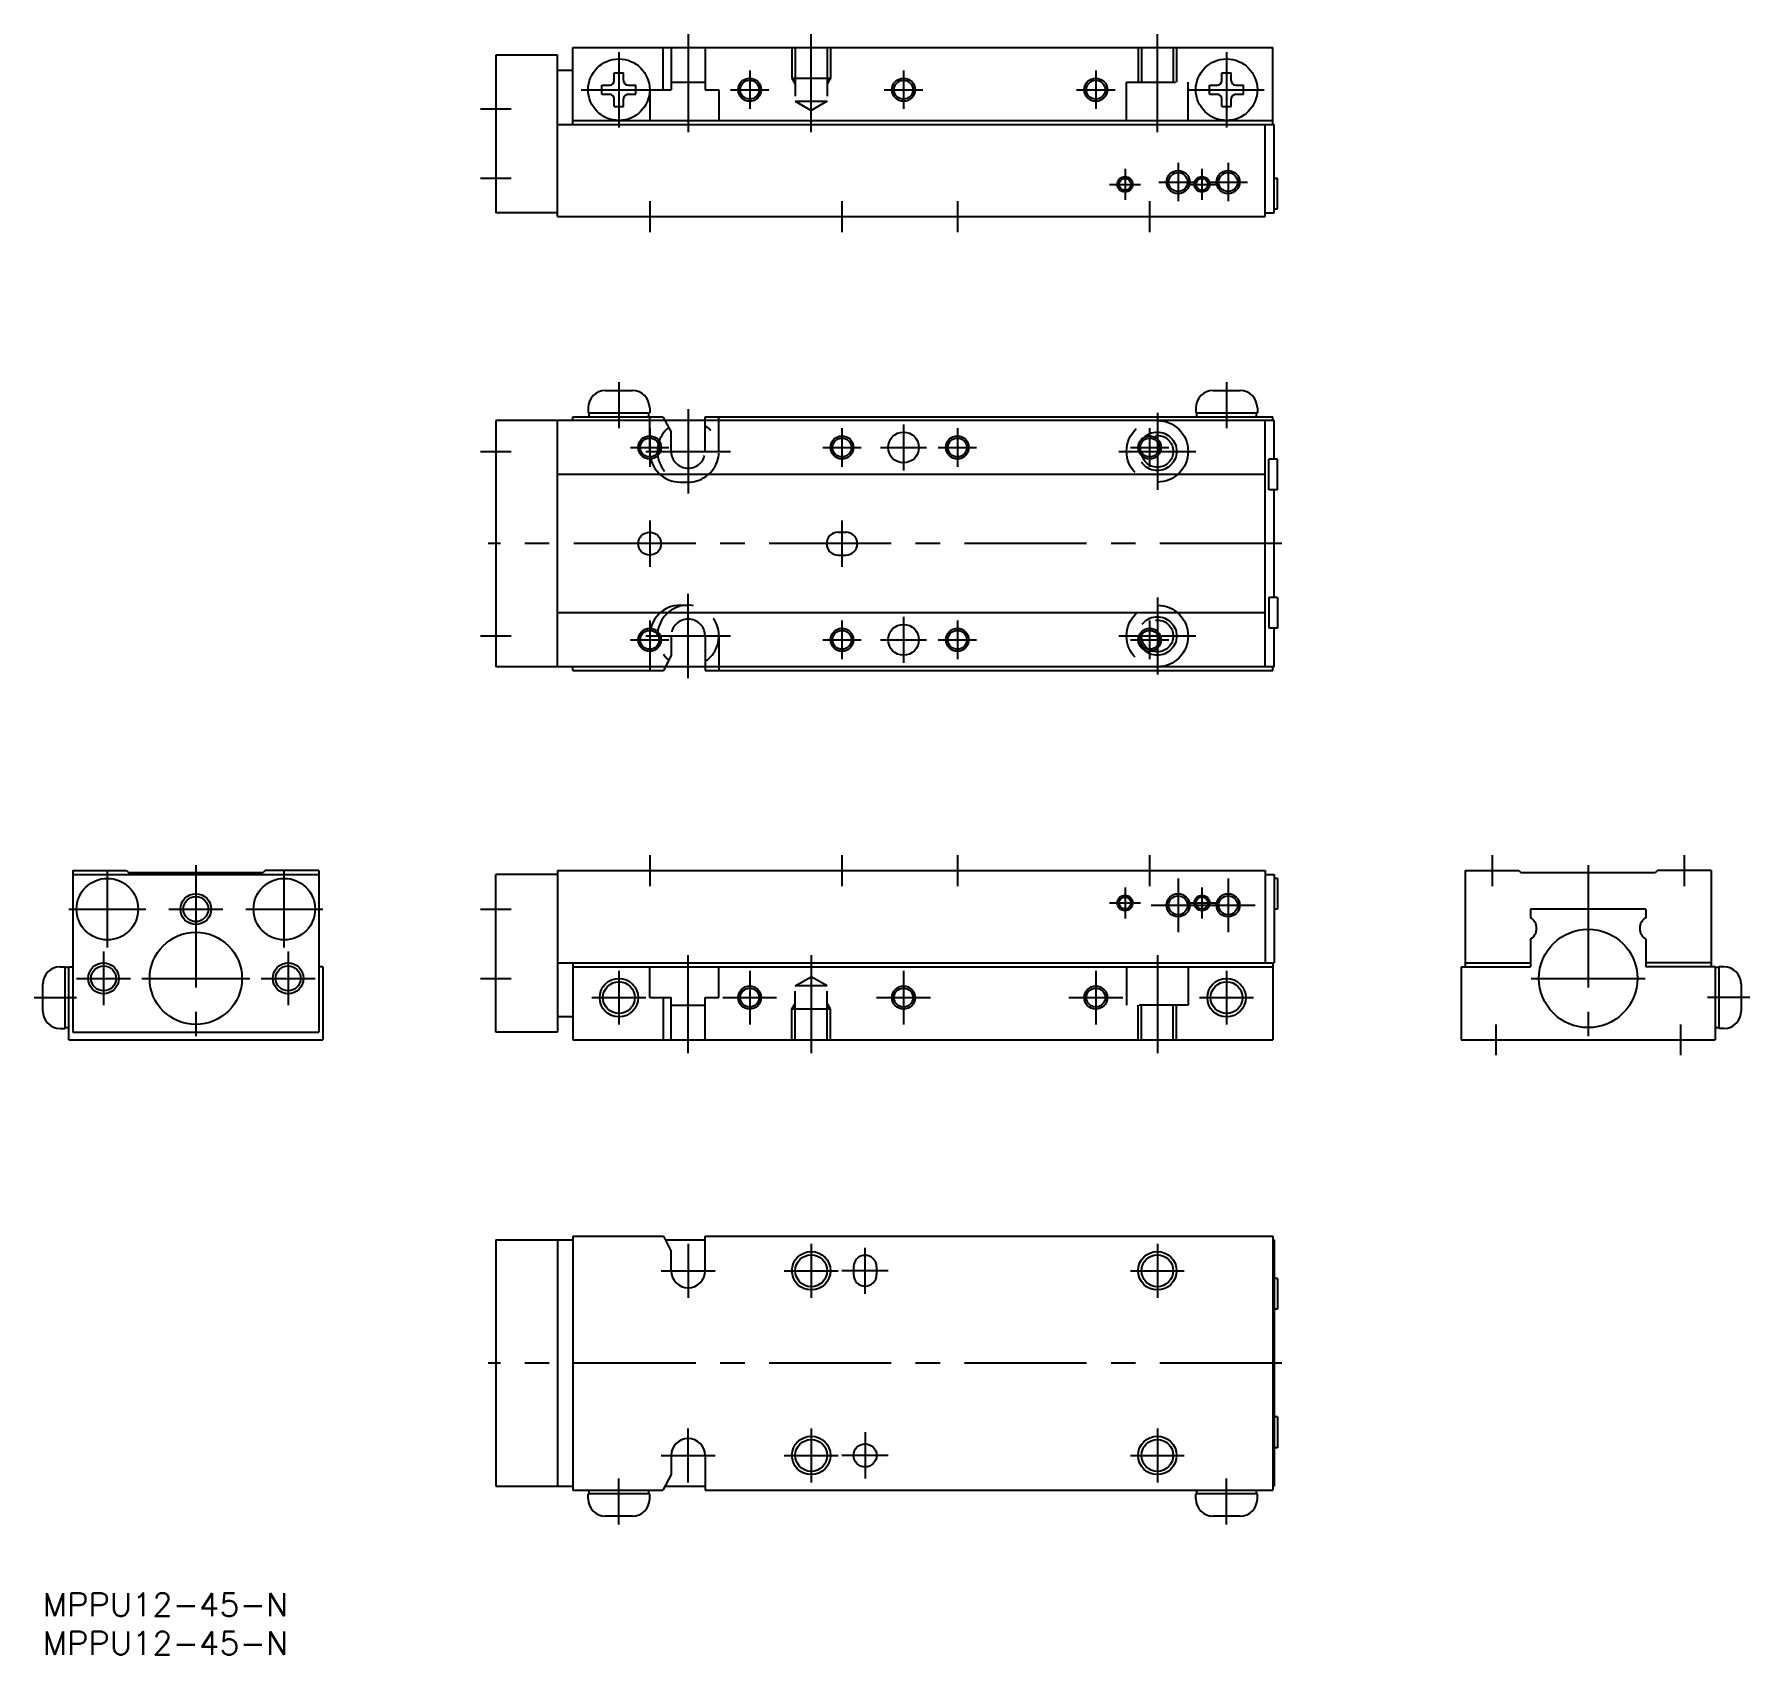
# Model space of a CAD drawing. Extents: x -1 to 222, y -8 to 203.
import ezdxf

# ---------------------------------------------------------------- set-up
doc = ezdxf.new("R2010")
doc.units = 0
doc.header["$LTSCALE"] = 0.5
doc.linetypes.add('CENTER', pattern=[50.8, 31.75, -6.35, 6.35, -6.35])
doc.linetypes.add('DASHED', pattern=[19.05, 12.7, -6.35])
for name, color, linetype in [('MSM_CENTER', 1, 'CENTER'), ('MSM_CONTINUOUS', 7, 'CONTINUOUS'), ('MSM_DASHED', 4, 'DASHED'), ('MSM_NARROW', 5, 'CONTINUOUS'), ('MSM_PART_NUMBER', 7, 'CONTINUOUS')]:
    doc.layers.add(name, color=color, linetype=linetype)
doc.styles.get("Standard").update_dxf_attribs({"font": 'txt.shx', "height": 3, "bigfont": 'bigfont.shx'})

# ---------------------------------------------------------------- blocks, each defined once
blk = doc.blocks.new('*U16')
at = {"layer": 'MSM_PART_NUMBER', "width": 1.026}
blk.add_text('MPPU12-45-N', height=3, dxfattribs=at).set_placement((0, -3))
blk = doc.blocks.new('*U17')
at = {"layer": 'MSM_PART_NUMBER', "width": 1.026}
blk.add_text('MPPU12-45-N', height=3, dxfattribs=at).set_placement((0, -8))

msp = doc.modelspace()

# ---------------------------------------------------------------- linework, layer by layer
at = {"layer": 'MSM_CENTER'}
for p, q in [((83.9, 202.6), (83.9, 189.9)), ((99.9, 189.9), (99.9, 202.6)), ((144.9, 189.9), (144.9, 202.6)), ((74.9, 200.3), (74.9, 190.5)), ((153.9, 200.3), (153.9, 190.5)), ((91.9, 197.9), (91.9, 192.9)), ((111.9, 197.9), (111.9, 192.9)), ((136.9, 197.9), (136.9, 192.9)), ((70, 195.4), (79.8, 195.4)), ((89.4, 195.4), (94.4, 195.4)), ((109.4, 195.4), (114.4, 195.4)), ((134.4, 195.4), (139.4, 195.4)), ((149, 195.4), (158.8, 195.4)), ((56.9, 192.9), (60.9, 192.9)), ((140.7, 185.1), (140.7, 181.1)), ((147.6, 185.9), (147.6, 180.9)), ((150.7, 185.1), (150.7, 181.1)), ((154.1, 185.9), (154.1, 180.9)), ((56.9, 183.9), (60.9, 183.9)), ((138.7, 183.1), (142.7, 183.1)), ((145.1, 183.4), (150.1, 183.4)), ((148.7, 183.1), (152.7, 183.1)), ((151.6, 183.4), (156.6, 183.4)), ((78.9, 180.9), (78.9, 176.9)), ((103.9, 180.9), (103.9, 176.9)), ((118.9, 180.9), (118.9, 176.9)), ((143.9, 180.9), (143.9, 176.9)), ((74.9, 157.4), (74.9, 151.4)), ((153.9, 157.4), (153.9, 151.4)), ((83.9, 153.9), (83.9, 142.9)), ((111.9, 151.9), (111.9, 145.9)), ((144.9, 153.4), (144.9, 143.4)), ((78.9, 151.4), (78.9, 146.4)), ((103.9, 151.4), (103.9, 146.4)), ((118.9, 151.4), (118.9, 146.4)), ((143.9, 151.4), (143.9, 146.4)), ((56.9, 148.4), (60.9, 148.4)), ((76.4, 148.9), (81.4, 148.9)), ((78.4, 148.4), (89.4, 148.4)), ((101.4, 148.9), (106.4, 148.9)), ((108.9, 148.9), (114.9, 148.9)), ((116.4, 148.9), (121.4, 148.9)), ((139.9, 148.4), (149.9, 148.4)), ((141.4, 148.9), (146.4, 148.9)), ((78.9, 139.4), (78.9, 133.4)), ((103.9, 139.4), (103.9, 133.4)), ((161.1, 136.4), (57.9, 136.4)), ((83.9, 118.9), (83.9, 129.9)), ((144.9, 129.4), (144.9, 119.4)), ((78.9, 126.4), (78.9, 121.4)), ((103.9, 126.4), (103.9, 121.4)), ((111.9, 126.9), (111.9, 120.9)), ((118.9, 126.4), (118.9, 121.4)), ((143.9, 126.4), (143.9, 121.4)), ((56.9, 124.4), (60.9, 124.4)), ((76.4, 123.9), (81.4, 123.9)), ((78.4, 124.4), (89.4, 124.4)), ((101.4, 123.9), (106.4, 123.9)), ((108.9, 123.9), (114.9, 123.9)), ((116.4, 123.9), (121.4, 123.9)), ((139.9, 124.4), (149.9, 124.4)), ((141.4, 123.9), (146.4, 123.9)), ((78.9, 95.9), (78.9, 91.9)), ((103.9, 95.9), (103.9, 91.9)), ((118.9, 95.9), (118.9, 91.9)), ((143.9, 95.9), (143.9, 91.9)), ((188.41, 95.9), (188.41, 91.9)), ((213.41, 95.9), (213.41, 91.9)), ((8.4, 83.9), (8.4, 93.9)), ((19.9, 94.6), (19.9, 70.9)), ((31.4, 83.9), (31.4, 93.9)), ((200.91, 94.6), (200.91, 70.9)), ((140.7, 91.7), (140.7, 87.7)), ((147.6, 92.9), (147.6, 85.9)), ((150.7, 91.7), (150.7, 87.7)), ((154.1, 92.9), (154.1, 85.9)), ((138.7, 89.7), (142.7, 89.7)), ((144.1, 89.4), (157.6, 89.4)), ((148.7, 89.7), (152.7, 89.7)), ((3.4, 88.9), (13.4, 88.9)), ((16.4, 88.9), (23.4, 88.9)), ((26.4, 88.9), (36.4, 88.9)), ((56.9, 88.9), (60.9, 88.9)), ((7.9, 83.4), (7.9, 76.4)), ((31.9, 83.4), (31.9, 76.4)), ((83.9, 70.2), (83.9, 82.9)), ((99.9, 82.9), (99.9, 70.2)), ((144.9, 82.9), (144.9, 70.2)), ((74.9, 80.9), (74.9, 73.9)), ((91.9, 80.9), (91.9, 73.9)), ((111.9, 80.9), (111.9, 73.9)), ((136.9, 80.9), (136.9, 73.9)), ((153.9, 80.9), (153.9, 73.9)), ((4.4, 79.9), (11.4, 79.9)), ((12.9, 79.9), (26.9, 79.9)), ((28.4, 79.9), (35.4, 79.9)), ((56.9, 79.9), (60.9, 79.9)), ((193.51, 79.9), (208.31, 79.9)), ((-1.1, 77.4), (4.4, 77.4)), ((71.4, 77.4), (78.4, 77.4)), ((88.4, 77.4), (95.4, 77.4)), ((108.4, 77.4), (115.4, 77.4)), ((133.4, 77.4), (140.4, 77.4)), ((150.4, 77.4), (157.4, 77.4)), ((221.91, 77.4), (216.41, 77.4)), ((188.91, 73.9), (188.91, 69.9)), ((212.91, 73.9), (212.91, 69.9)), ((83.9, 45.4), (83.9, 38.4)), ((99.9, 45.4), (99.9, 38.4)), ((106.9, 38.9), (106.9, 44.9)), ((144.9, 45.4), (144.9, 38.4)), ((80.4, 41.9), (87.4, 41.9)), ((96.4, 41.9), (103.4, 41.9)), ((109.9, 41.9), (103.9, 41.9)), ((141.4, 41.9), (148.4, 41.9)), ((161.1, 29.9), (57.9, 29.9)), ((83.9, 14.4), (83.9, 21.4)), ((99.9, 21.4), (99.9, 14.4)), ((106.9, 20.9), (106.9, 14.9)), ((144.9, 21.4), (144.9, 14.4)), ((80.4, 17.9), (87.4, 17.9)), ((96.4, 17.9), (103.4, 17.9)), ((109.9, 17.9), (103.9, 17.9)), ((141.4, 17.9), (148.4, 17.9)), ((74.9, 8.9), (74.9, 14.9)), ((153.9, 8.9), (153.9, 14.9))]:
    msp.add_line(p, q, dxfattribs=at)
at = {"layer": 'MSM_CONTINUOUS'}
for p, q in [((68.9, 190.9), (68.9, 200.9)), ((68.9, 200.9), (159.9, 200.9)), ((80.61, 200.9), (80.61, 195.4)), ((81.7, 200.9), (81.7, 195.4)), ((86.1, 200.9), (86.1, 195.4)), ((159.9, 190.9), (159.9, 200.9)), ((66.9, 199.9), (58.9, 199.9)), ((58.9, 199.9), (58.9, 179.4)), ((66.9, 178.9), (66.9, 199.9)), ((68.9, 197.9), (66.9, 197.9)), ((74.3, 196.6), (74.3, 197.6)), ((74.3, 197.6), (75.5, 197.6)), ((75.5, 196.6), (75.5, 197.6)), ((81.7, 196.4), (86.1, 196.4)), ((153.3, 197.6), (154.5, 197.6)), ((153.3, 196.6), (153.3, 197.6)), ((154.5, 196.6), (154.5, 197.6)), ((72.7, 196), (73.7, 196)), ((72.7, 194.8), (72.7, 196)), ((72.7, 194.8), (73.7, 194.8)), ((74.3, 193.2), (74.3, 194.2)), ((75.5, 193.2), (75.5, 194.2)), ((76.1, 196), (77.1, 196)), ((76.1, 194.8), (77.1, 194.8)), ((77.1, 194.8), (77.1, 196)), ((78.9, 195.4), (81.7, 195.4)), ((78.9, 195.4), (78.9, 191.4)), ((86.1, 195.4), (87.9, 195.4)), ((87.9, 195.4), (87.9, 191.4)), ((151.7, 194.8), (151.7, 196)), ((151.7, 196), (152.7, 196)), ((151.7, 194.8), (152.7, 194.8)), ((153.3, 193.2), (153.3, 194.2)), ((154.5, 193.2), (154.5, 194.2)), ((155.1, 196), (156.1, 196)), ((155.1, 194.8), (156.1, 194.8)), ((156.1, 194.8), (156.1, 196)), ((74.3, 193.2), (75.5, 193.2)), ((153.3, 193.2), (154.5, 193.2)), ((66.9, 190.9), (160.1, 190.9)), ((68.9, 191.4), (159.9, 191.4)), ((158.9, 178.9), (158.9, 190.9)), ((160.1, 179.4), (160.1, 190.9)), ((160.1, 183.9), (160.5, 183.9)), ((160.5, 179.9), (160.5, 183.9)), ((66.9, 179.4), (58.9, 179.4)), ((66.9, 178.9), (158.9, 178.9)), ((158.9, 179.4), (160.1, 179.4)), ((160.1, 179.9), (160.5, 179.9)), ((73.15, 156.3), (76.65, 156.3)), ((152.15, 156.3), (155.65, 156.3)), ((70.9, 154.05), (70.9, 153.4)), ((78.9, 154.05), (78.9, 153.4)), ((149.9, 154.05), (149.9, 153.4)), ((157.9, 154.05), (157.9, 153.4)), ((58.9, 152.4), (58.9, 120.4)), ((160.1, 152.4), (58.9, 152.4)), ((66.9, 120.4), (66.9, 152.4)), ((68.9, 152.4), (68.9, 152.9)), ((68.9, 152.9), (80.61, 152.9)), ((70.9, 153.4), (78.9, 153.4)), ((71, 153.4), (71, 152.9)), ((78.8, 152.9), (78.8, 153.4)), ((78.9, 152.4), (78.9, 152.9)), ((80.61, 152.9), (80.88, 152.4)), ((86.1, 152.4), (86.1, 152.9)), ((86.1, 152.9), (159.9, 152.9)), ((87.9, 152.4), (87.9, 152.9)), ((149.9, 153.4), (157.9, 153.4)), ((150, 153.4), (150, 152.9)), ((157.8, 152.9), (157.8, 153.4)), ((158.9, 120.4), (158.9, 152.4)), ((159.9, 152.4), (159.9, 152.9)), ((160.1, 147.4), (160.1, 152.4)), ((160.5, 147.4), (159.4, 147.4)), ((159.4, 143.4), (159.4, 147.4)), ((160.5, 143.4), (160.5, 147.4)), ((158.9, 145.4), (66.9, 145.4)), ((160.5, 143.4), (159.4, 143.4)), ((160.1, 129.4), (160.1, 143.4)), ((103.4, 137.9), (104.4, 137.9)), ((103.4, 134.9), (104.4, 134.9)), ((160.5, 129.4), (159.4, 129.4)), ((159.4, 129.4), (159.4, 125.4)), ((160.5, 129.4), (160.5, 125.4)), ((158.9, 127.4), (66.9, 127.4)), ((160.5, 125.4), (159.4, 125.4)), ((160.1, 120.4), (160.1, 125.4)), ((160.1, 120.4), (58.9, 120.4)), ((68.9, 119.9), (68.9, 120.4)), ((68.9, 119.9), (80.7, 119.9)), ((78.9, 120.4), (78.9, 119.9)), ((80.95, 120.4), (80.7, 119.9)), ((86.1, 120.4), (86.1, 119.9)), ((86.1, 119.9), (159.9, 119.9)), ((87.9, 120.4), (87.9, 119.9)), ((159.9, 119.9), (159.9, 120.4)), ((3.9, 93.9), (10.9, 93.9)), ((3.9, 93.9), (3.9, 72.9)), ((10.9, 93.9), (11.2, 93.6)), ((28.9, 93.9), (28.6, 93.6)), ((35.9, 93.9), (28.9, 93.9)), ((35.9, 93.9), (35.9, 72.9)), ((66.9, 93.9), (66.9, 72.9)), ((66.9, 93.9), (158.9, 93.9)), ((158.9, 93.9), (158.9, 81.9)), ((184.91, 93.9), (191.91, 93.9)), ((184.91, 93.9), (184.91, 81.4)), ((191.91, 93.9), (192.21, 93.6)), ((209.91, 93.9), (209.61, 93.6)), ((216.91, 93.9), (209.91, 93.9)), ((216.91, 93.9), (216.91, 81.4)), ((3.9, 93.4), (35.9, 93.4)), ((28.6, 93.6), (11.2, 93.6)), ((66.9, 93.4), (58.9, 93.4)), ((58.9, 72.9), (58.9, 93.4)), ((158.9, 93.4), (160.1, 93.4)), ((160.1, 93.4), (160.1, 81.9)), ((160.5, 92.9), (160.1, 92.9)), ((160.5, 92.9), (160.5, 88.9)), ((209.61, 93.6), (192.21, 93.6)), ((160.5, 88.9), (160.1, 88.9)), ((193.41, 88.9), (193.41, 87.79)), ((208.41, 88.9), (193.41, 88.9)), ((208.41, 88.9), (208.41, 87.79)), ((193.41, 85.01), (193.41, 81.4)), ((208.41, 85.01), (208.41, 81.4)), ((2.25, 81.4), (2.9, 81.4)), ((2.9, 73.4), (2.9, 81.4)), ((3.4, 81.3), (2.9, 81.3)), ((3.4, 81.4), (3.9, 81.4)), ((3.4, 71.9), (3.4, 81.4)), ((36.4, 81.4), (35.9, 81.4)), ((36.4, 81.4), (36.4, 71.9)), ((66.9, 81.9), (160.1, 81.9)), ((68.9, 81.9), (68.9, 71.9)), ((68.9, 81.4), (159.9, 81.4)), ((78.9, 77.4), (78.9, 81.4)), ((87.9, 77.4), (87.9, 81.4)), ((159.9, 81.9), (159.9, 71.9)), ((184.41, 81.4), (193.41, 81.4)), ((184.41, 81.4), (184.41, 71.9)), ((184.91, 81.9), (193.41, 81.9)), ((216.91, 81.9), (208.41, 81.9)), ((217.41, 81.4), (208.41, 81.4)), ((217.41, 81.4), (217.41, 71.9)), ((217.91, 81.3), (217.41, 81.3)), ((217.91, 81.4), (217.91, 73.4)), ((218.56, 81.4), (217.91, 81.4)), ((0, 75.65), (0, 79.15)), ((220.81, 79.15), (220.81, 75.65)), ((78.9, 77.4), (81.7, 77.4)), ((80.7, 71.9), (80.7, 77.4)), ((81.7, 71.9), (81.7, 77.4)), ((81.7, 76.4), (86.1, 76.4)), ((86.1, 77.4), (87.9, 77.4)), ((86.1, 71.9), (86.1, 77.4)), ((68.9, 74.9), (66.9, 74.9)), ((2.25, 73.4), (2.9, 73.4)), ((2.9, 73.5), (3.4, 73.5)), ((3.4, 71.9), (36.4, 71.9)), ((3.9, 72.9), (35.9, 72.9)), ((66.9, 72.9), (58.9, 72.9)), ((68.9, 71.9), (159.9, 71.9)), ((184.41, 71.9), (217.41, 71.9)), ((217.41, 73.5), (217.91, 73.5)), ((218.56, 73.4), (217.91, 73.4)), ((58.9, 45.9), (68.9, 45.9)), ((58.9, 45.9), (58.9, 13.9)), ((66.9, 45.9), (66.9, 13.9)), ((68.9, 46.4), (80.7, 46.4)), ((68.9, 46.4), (68.9, 13.4)), ((80.7, 46.4), (81.7, 44.4)), ((80.95, 45.9), (86.1, 45.9)), ((86.1, 41.9), (86.1, 46.4)), ((86.1, 46.4), (159.9, 46.4)), ((159.9, 46.4), (159.9, 13.4)), ((159.9, 45.9), (160.1, 45.9)), ((160.1, 45.9), (160.1, 13.9)), ((81.7, 41.9), (81.7, 44.4)), ((105.4, 42.4), (105.4, 41.4)), ((108.4, 42.4), (108.4, 41.4)), ((160.5, 40.9), (160.1, 40.9)), ((160.5, 40.9), (160.5, 36.9)), ((160.5, 36.9), (160.1, 36.9)), ((160.5, 22.9), (160.1, 22.9)), ((160.5, 22.9), (160.5, 18.9)), ((81.7, 17.9), (81.7, 15.4)), ((86.1, 17.9), (86.1, 13.4)), ((160.5, 18.9), (160.1, 18.9)), ((58.9, 13.9), (68.9, 13.9)), ((68.9, 13.4), (80.61, 13.4)), ((71, 13.4), (71, 12.9)), ((78.8, 12.9), (78.8, 13.4)), ((81.7, 15.4), (80.61, 13.4)), ((80.88, 13.9), (86.1, 13.9)), ((86.1, 13.4), (159.9, 13.4)), ((150, 13.4), (150, 12.9)), ((157.8, 12.9), (157.8, 13.4)), ((159.9, 13.9), (160.1, 13.9)), ((70.9, 12.25), (70.9, 12.9)), ((78.9, 12.9), (70.9, 12.9)), ((78.9, 12.25), (78.9, 12.9)), ((149.9, 12.25), (149.9, 12.9)), ((157.9, 12.9), (149.9, 12.9)), ((157.9, 12.25), (157.9, 12.9)), ((76.65, 10), (73.15, 10)), ((155.65, 10), (152.15, 10))]:
    msp.add_line(p, q, dxfattribs=at)
for centre, radius in [((74.9, 195.4), 4), ((153.9, 195.4), 4), ((91.9, 195.4), 1.23), ((111.9, 195.4), 1.23), ((136.9, 195.4), 1.23), ((140.7, 183.1), 0.783), ((147.6, 183.4), 1.23), ((150.7, 183.1), 0.783), ((154.1, 183.4), 1.23), ((78.9, 148.9), 1.23), ((103.9, 148.9), 1.23), ((111.9, 148.9), 2), ((118.9, 148.9), 1.23), ((143.9, 148.9), 1.23), ((78.9, 136.4), 1.5), ((78.9, 123.9), 1.23), ((103.9, 123.9), 1.23), ((111.9, 123.9), 2), ((118.9, 123.9), 1.23), ((143.9, 123.9), 1.23), ((8.4, 88.9), 4), ((31.4, 88.9), 4), ((19.9, 88.9), 1.62), ((140.7, 89.7), 0.783), ((147.6, 89.4), 1.23), ((150.7, 89.7), 0.783), ((154.1, 89.4), 1.23), ((19.9, 79.9), 6), ((200.91, 79.9), 6.4), ((7.9, 79.9), 1.62), ((31.9, 79.9), 1.62), ((74.9, 77.4), 2.07), ((91.9, 77.4), 1.23), ((111.9, 77.4), 1.23), ((136.9, 77.4), 1.23), ((153.9, 77.4), 2.07), ((99.9, 41.9), 2.07), ((144.9, 41.9), 2.07), ((99.9, 17.9), 2.07), ((106.9, 17.9), 1.5), ((144.9, 17.9), 2.07)]:
    msp.add_circle(centre, radius, dxfattribs=at)
for centre, radius, start, end in [((73.7, 196.6), 0.6, 270, 0), ((76.1, 196.6), 0.6, 180, 270), ((152.7, 196.6), 0.6, 270, 0), ((155.1, 196.6), 0.6, 180, 270), ((73.7, 194.2), 0.6, 0, 90), ((76.1, 194.2), 0.6, 90, 180), ((152.7, 194.2), 0.6, 0, 90), ((155.1, 194.2), 0.6, 90, 180), ((73.15, 154.05), 2.25, 90, 180), ((76.65, 154.05), 2.25, 0, 90), ((152.15, 154.05), 2.25, 90, 180), ((155.65, 154.05), 2.25, 0, 90), ((103.4, 136.4), 1.5, 90, 270), ((104.4, 136.4), 1.5, 270, 90), ((192.61, 86.4), 1.6, 299.9995, 60.0005), ((209.21, 86.4), 1.6, 119.9995, 240.0005), ((2.25, 79.15), 2.25, 90, 180), ((218.56, 79.15), 2.25, 360, 90), ((2.25, 75.65), 2.25, 180, 270), ((218.56, 75.65), 2.25, 270, 0), ((106.9, 42.4), 1.5, 0, 180), ((83.9, 41.9), 2.2, 180, 0), ((106.9, 41.4), 1.5, 180, 0), ((83.9, 17.9), 2.2, 0, 180), ((73.15, 12.25), 2.25, 180, 270), ((76.65, 12.25), 2.25, 270, 360), ((152.15, 12.25), 2.25, 180, 270), ((155.65, 12.25), 2.25, 270, 360)]:
    msp.add_arc(centre, radius, start, end, dxfattribs=at)
at = {"layer": 'MSM_DASHED'}
for p, q in [((97.4, 200.9), (97.4, 196.9)), ((97.83, 200.9), (97.83, 193.89)), ((101.97, 200.9), (101.97, 193.89)), ((102.4, 200.9), (102.4, 196.9)), ((142.4, 200.9), (142.4, 196.4)), ((142.83, 200.9), (142.83, 196.4)), ((146.97, 200.9), (146.97, 196.4)), ((147.4, 200.9), (147.4, 196.4)), ((97.4, 196.9), (102.4, 196.9)), ((97.4, 196.9), (97.83, 196.15)), ((102.4, 196.9), (101.97, 196.15)), ((140.9, 191.4), (140.9, 196.4)), ((140.9, 196.4), (148.9, 196.4)), ((148.9, 191.4), (148.9, 196.4)), ((97.83, 193.89), (101.97, 193.89)), ((97.83, 193.89), (99.9, 192.7)), ((101.97, 193.89), (99.9, 192.7)), ((78.9, 148.4), (78.9, 152.4)), ((80.88, 152.4), (81.7, 150.9)), ((86.1, 148.4), (86.1, 152.4)), ((87.9, 148.4), (87.9, 152.4)), ((81.7, 148.4), (81.7, 150.9)), ((82.9, 144.4), (83.9, 144.4)), ((82.9, 128.4), (83.9, 128.4)), ((78.9, 124.4), (78.9, 120.4)), ((81.7, 124.4), (81.7, 121.9)), ((86.1, 124.4), (86.1, 120.4)), ((87.9, 124.4), (87.9, 120.4)), ((81.7, 121.9), (80.95, 120.4)), ((140.9, 81.4), (140.9, 76.4)), ((148.9, 81.4), (148.9, 76.4)), ((97.83, 78.91), (99.9, 80.1)), ((97.83, 71.9), (97.83, 78.91)), ((101.97, 78.91), (97.83, 78.91)), ((101.97, 78.91), (99.9, 80.1)), ((101.97, 71.9), (101.97, 78.91)), ((97.4, 75.9), (97.83, 76.65)), ((102.4, 75.9), (97.4, 75.9)), ((97.4, 71.9), (97.4, 75.9)), ((102.4, 75.9), (101.97, 76.65)), ((102.4, 71.9), (102.4, 75.9)), ((148.9, 76.4), (140.9, 76.4)), ((142.4, 71.9), (142.4, 76.4)), ((142.83, 71.9), (142.83, 76.4)), ((146.97, 71.9), (146.97, 76.4)), ((147.4, 71.9), (147.4, 76.4))]:
    msp.add_line(p, q, dxfattribs=at)
for centre, radius in [((144.9, 148.4), 4), ((144.9, 148.4), 2.5), ((144.9, 148.4), 2.07), ((144.9, 124.4), 4), ((144.9, 124.4), 2.5), ((144.9, 124.4), 2.07)]:
    msp.add_circle(centre, radius, dxfattribs=at)
for centre, radius, start, end in [((83.9, 148.4), 4, 129.1877, 56.633), ((82.9, 148.4), 4, 180, 270), ((83.9, 148.4), 2.2, 180, 0), ((82.9, 124.4), 4, 90, 180), ((83.9, 124.4), 4, 303.367, 231.1703), ((83.9, 124.4), 2.2, 0, 180)]:
    msp.add_arc(centre, radius, start, end, dxfattribs=at)
at = {"layer": 'MSM_NARROW'}
for centre, radius in [((91.9, 195.4), 1.5), ((111.9, 195.4), 1.5), ((136.9, 195.4), 1.5), ((140.7, 183.1), 1), ((147.6, 183.4), 1.5), ((150.7, 183.1), 1), ((154.1, 183.4), 1.5), ((78.9, 148.9), 1.5), ((103.9, 148.9), 1.5), ((118.9, 148.9), 1.5), ((143.9, 148.9), 1.5), ((78.9, 123.9), 1.5), ((103.9, 123.9), 1.5), ((118.9, 123.9), 1.5), ((143.9, 123.9), 1.5), ((19.9, 88.9), 2), ((140.7, 89.7), 1), ((147.6, 89.4), 1.5), ((150.7, 89.7), 1), ((154.1, 89.4), 1.5), ((7.9, 79.9), 2), ((31.9, 79.9), 2), ((74.9, 77.4), 2.5), ((91.9, 77.4), 1.5), ((111.9, 77.4), 1.5), ((136.9, 77.4), 1.5), ((153.9, 77.4), 2.5), ((99.9, 41.9), 2.5), ((144.9, 41.9), 2.5), ((99.9, 17.9), 2.5), ((144.9, 17.9), 2.5)]:
    msp.add_circle(centre, radius, dxfattribs=at)

# ---------------------------------------------------------------- block references
at = {"layer": 'MSM_CONTINUOUS'}
for name in ['*U16', '*U17']:
    msp.add_blockref(name, (0, 0), dxfattribs=at)

doc.saveas('drawing.dxf')
